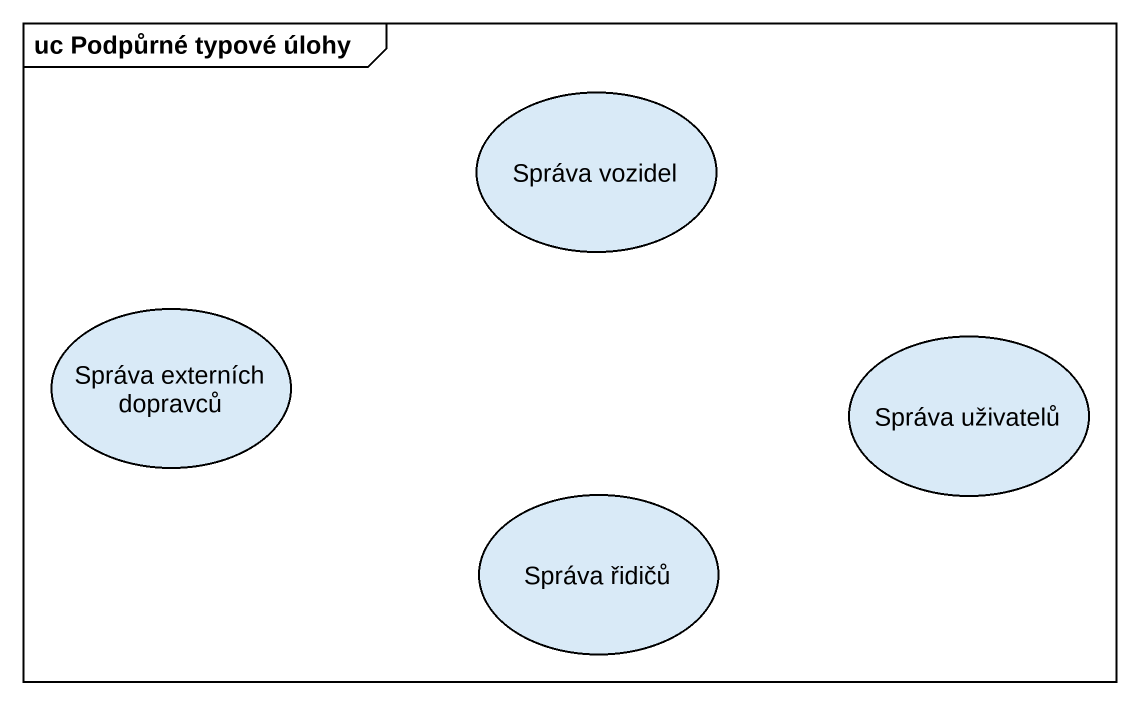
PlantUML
@startuml
mainframe uc Podpůrné typové úlohy
usecase "Správa vozidel" as Správa_vozidel
usecase "Správa externích dopravců" as Správa_externích_dopravců
usecase "Správa uživatelů" as Správa_uživatelů
usecase "Správa řidičů" as Správa_řidičů
@enduml
